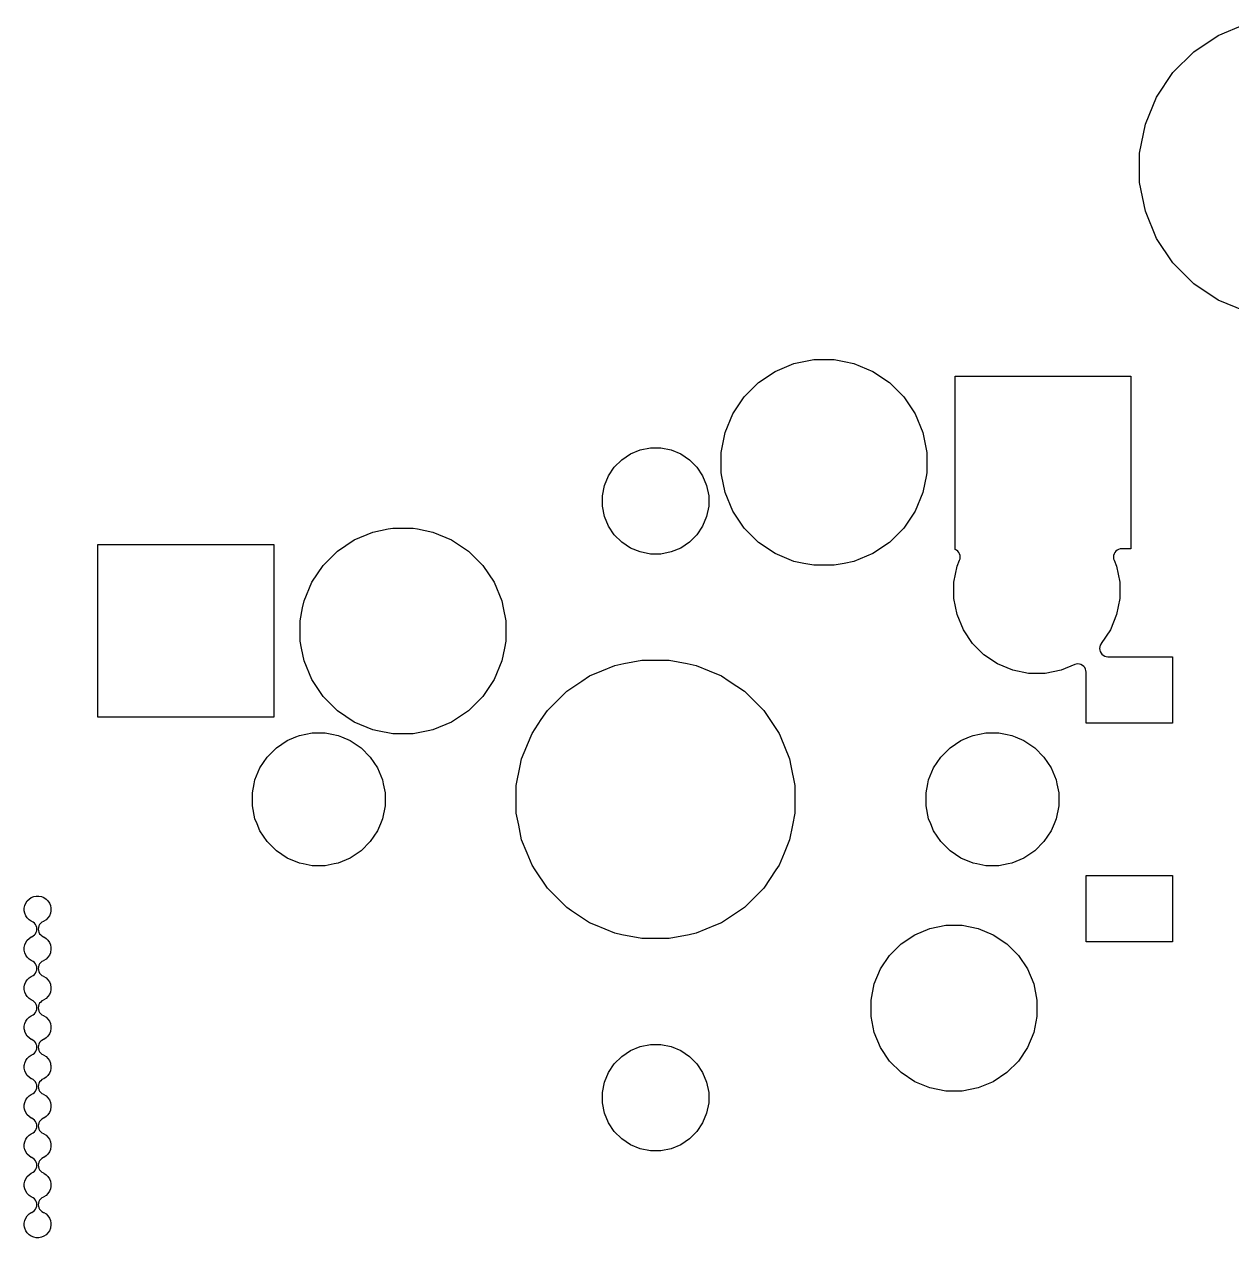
# Model space of a CAD drawing. Extents: x 70 to 347, y -163 to -55.
# Drawn here: x 208.73 to 226.94, y -154.01 to -135.71 of the extents above; entities that cross this region are included whole.
import ezdxf

# ---------------------------------------------------------------- set-up
doc = ezdxf.new("R2010")
doc.units = 0
doc.layers.add('BLACK', color=7, linetype='CONTINUOUS')

msp = doc.modelspace()

# ---------------------------------------------------------------- linework, layer by layer
at = {"layer": 'BLACK', "linetype": 'CONTINUOUS'}
for p, q in [((226.731, -135.876), (227.14, -135.707)), ((226.362, -136.123), (226.731, -135.876)), ((226.049, -136.436), (226.362, -136.123)), ((225.802, -136.805), (226.049, -136.436)), ((225.633, -137.215), (225.802, -136.805)), ((225.546, -137.649), (225.633, -137.215)), ((225.546, -138.093), (225.546, -137.649)), ((225.633, -138.528), (225.546, -138.093)), ((225.802, -138.937), (225.633, -138.528)), ((226.049, -139.306), (225.802, -138.937)), ((226.362, -139.62), (226.049, -139.306)), ((226.731, -139.866), (226.362, -139.62)), ((227.14, -140.036), (226.731, -139.866)), ((220.052, -140.942), (220.334, -140.825)), ((220.334, -140.825), (220.484, -140.795)), ((220.484, -140.795), (220.634, -140.765)), ((220.634, -140.765), (220.939, -140.765)), ((220.939, -140.765), (221.089, -140.795)), ((221.089, -140.795), (221.239, -140.825)), ((221.239, -140.825), (221.521, -140.942)), ((219.798, -141.111), (220.052, -140.942)), ((221.521, -140.942), (221.775, -141.111)), ((222.763, -143.626), (222.763, -141.015)), ((222.763, -141.015), (225.415, -141.015)), ((225.415, -141.015), (225.415, -143.617)), ((219.582, -141.327), (219.798, -141.111)), ((221.775, -141.111), (221.991, -141.327)), ((219.412, -141.582), (219.582, -141.327)), ((221.991, -141.327), (222.161, -141.582)), ((219.295, -141.864), (219.412, -141.582)), ((222.161, -141.582), (222.278, -141.864)), ((219.236, -142.163), (219.295, -141.864)), ((219.295, -141.864), (219.295, -141.864)), ((222.278, -141.864), (222.278, -141.864)), ((222.278, -141.864), (222.338, -142.163)), ((217.736, -142.274), (217.867, -142.186)), ((217.867, -142.186), (218.013, -142.126)), ((217.867, -142.186), (217.867, -142.186)), ((218.013, -142.126), (218.168, -142.095)), ((218.168, -142.095), (218.325, -142.095)), ((218.325, -142.095), (218.48, -142.126)), ((218.48, -142.126), (218.626, -142.186)), ((218.626, -142.186), (218.626, -142.186)), ((218.626, -142.186), (218.757, -142.274)), ((219.236, -142.469), (219.236, -142.163)), ((222.338, -142.163), (222.338, -142.469)), ((217.624, -142.386), (217.736, -142.274)), ((218.757, -142.274), (218.869, -142.386)), ((217.476, -142.663), (217.537, -142.517)), ((217.537, -142.517), (217.624, -142.386)), ((217.537, -142.517), (217.537, -142.517)), ((218.869, -142.386), (218.956, -142.517)), ((218.956, -142.517), (218.956, -142.517)), ((218.956, -142.517), (219.017, -142.663)), ((219.242, -142.503), (219.236, -142.469)), ((219.295, -142.769), (219.242, -142.503)), ((222.331, -142.503), (222.278, -142.769)), ((222.338, -142.469), (222.331, -142.503)), ((217.446, -142.817), (217.476, -142.663)), ((219.017, -142.663), (219.048, -142.817)), ((217.446, -142.975), (217.446, -142.817)), ((219.048, -142.817), (219.048, -142.975)), ((219.412, -143.051), (219.295, -142.769)), ((222.278, -142.769), (222.161, -143.051)), ((217.476, -143.13), (217.446, -142.975)), ((219.048, -142.975), (219.017, -143.13)), ((219.582, -143.305), (219.412, -143.051)), ((222.161, -143.051), (221.991, -143.305)), ((217.537, -143.276), (217.476, -143.13)), ((217.624, -143.407), (217.537, -143.276)), ((217.537, -143.276), (217.537, -143.276)), ((218.956, -143.276), (218.869, -143.407)), ((219.017, -143.13), (218.956, -143.276)), ((218.956, -143.276), (218.956, -143.276)), ((213.702, -143.482), (213.984, -143.365)), ((213.984, -143.365), (214.215, -143.319)), ((214.215, -143.319), (214.284, -143.305)), ((214.284, -143.305), (214.589, -143.305)), ((214.589, -143.305), (214.658, -143.319)), ((214.658, -143.319), (214.889, -143.365)), ((214.889, -143.365), (215.171, -143.482)), ((217.736, -143.518), (217.624, -143.407)), ((218.869, -143.407), (218.757, -143.518)), ((219.798, -143.521), (219.582, -143.305)), ((221.991, -143.305), (221.775, -143.521)), ((209.836, -146.157), (209.836, -143.555)), ((209.836, -143.555), (212.488, -143.555)), ((212.488, -143.555), (212.488, -146.157)), ((213.232, -143.868), (213.448, -143.651)), ((213.448, -143.651), (213.702, -143.482)), ((215.171, -143.482), (215.425, -143.651)), ((215.425, -143.651), (215.641, -143.868)), ((217.867, -143.606), (217.736, -143.518)), ((218.013, -143.666), (217.867, -143.606)), ((217.867, -143.606), (217.867, -143.606)), ((217.867, -143.606), (217.867, -143.606)), ((218.626, -143.606), (218.48, -143.666)), ((218.757, -143.518), (218.626, -143.606)), ((218.626, -143.606), (218.626, -143.606)), ((218.626, -143.606), (218.626, -143.606)), ((220.052, -143.691), (219.798, -143.521)), ((221.775, -143.521), (221.521, -143.691)), ((222.764, -143.627), (222.763, -143.626)), ((222.785, -143.638), (222.764, -143.627)), ((222.804, -143.654), (222.785, -143.638)), ((222.82, -143.673), (222.804, -143.654)), ((225.189, -143.654), (225.173, -143.673)), ((225.208, -143.638), (225.189, -143.654)), ((225.229, -143.627), (225.208, -143.638)), ((225.253, -143.62), (225.229, -143.627)), ((225.277, -143.617), (225.253, -143.62)), ((225.415, -143.617), (225.277, -143.617)), ((218.168, -143.697), (218.013, -143.666)), ((218.325, -143.697), (218.168, -143.697)), ((218.48, -143.666), (218.325, -143.697)), ((220.334, -143.808), (220.052, -143.691)), ((220.484, -143.837), (220.334, -143.808)), ((220.634, -143.867), (220.484, -143.837)), ((221.089, -143.837), (220.939, -143.867)), ((221.239, -143.808), (221.089, -143.837)), ((221.521, -143.691), (221.239, -143.808)), ((222.794, -143.881), (222.831, -143.79)), ((222.831, -143.694), (222.82, -143.673)), ((222.839, -143.718), (222.831, -143.694)), ((222.831, -143.79), (222.839, -143.767)), ((222.841, -143.742), (222.839, -143.718)), ((222.839, -143.767), (222.841, -143.742)), ((225.155, -143.718), (225.152, -143.742)), ((225.152, -143.742), (225.155, -143.767)), ((225.162, -143.694), (225.155, -143.718)), ((225.155, -143.767), (225.162, -143.79)), ((225.173, -143.673), (225.162, -143.694)), ((225.162, -143.79), (225.2, -143.881)), ((213.062, -144.122), (213.232, -143.868)), ((215.641, -143.868), (215.811, -144.122)), ((220.939, -143.867), (220.634, -143.867)), ((222.746, -144.123), (222.794, -143.881)), ((225.2, -143.881), (225.248, -144.123)), ((212.945, -144.404), (213.062, -144.122)), ((215.811, -144.122), (215.928, -144.404)), ((222.746, -144.369), (222.746, -144.123)), ((225.248, -144.123), (225.248, -144.369)), ((222.794, -144.611), (222.746, -144.369)), ((225.248, -144.369), (225.2, -144.611)), ((212.886, -144.703), (212.924, -144.51)), ((212.924, -144.51), (212.945, -144.404)), ((215.928, -144.404), (215.949, -144.51)), ((215.949, -144.51), (215.988, -144.703)), ((212.886, -145.009), (212.886, -144.703)), ((215.988, -144.703), (215.988, -145.009)), ((222.888, -144.839), (222.794, -144.611)), ((225.2, -144.611), (225.105, -144.839)), ((223.025, -145.044), (222.888, -144.839)), ((222.888, -144.839), (222.888, -144.839)), ((225.105, -144.839), (224.968, -145.044)), ((225.105, -144.839), (225.105, -144.839)), ((212.907, -145.117), (212.886, -145.009)), ((212.945, -145.309), (212.907, -145.117)), ((215.966, -145.117), (215.928, -145.309)), ((215.988, -145.009), (215.966, -145.117)), ((223.199, -145.218), (223.025, -145.044)), ((224.945, -145.096), (224.943, -145.12)), ((224.943, -145.12), (224.945, -145.145)), ((224.952, -145.072), (224.945, -145.096)), ((224.964, -145.051), (224.952, -145.072)), ((224.968, -145.044), (224.964, -145.051)), ((224.968, -145.044), (224.968, -145.044)), ((213.062, -145.591), (212.945, -145.309)), ((215.928, -145.309), (215.811, -145.591)), ((217.769, -145.349), (218.04, -145.295)), ((218.04, -145.295), (218.454, -145.295)), ((218.454, -145.295), (218.724, -145.349)), ((223.404, -145.355), (223.199, -145.218)), ((224.945, -145.145), (224.952, -145.168)), ((224.952, -145.168), (224.964, -145.19)), ((224.964, -145.19), (224.979, -145.209)), ((224.979, -145.209), (224.998, -145.224)), ((224.998, -145.224), (225.02, -145.236)), ((225.02, -145.236), (225.043, -145.243)), ((225.043, -145.243), (225.068, -145.245)), ((225.068, -145.245), (226.041, -145.245)), ((226.041, -145.245), (226.041, -146.247)), ((217.251, -145.534), (217.438, -145.457)), ((217.438, -145.457), (217.634, -145.376)), ((217.634, -145.376), (217.769, -145.349)), ((218.724, -145.349), (218.859, -145.376)), ((218.859, -145.376), (219.055, -145.457)), ((219.055, -145.457), (219.242, -145.534)), ((223.632, -145.449), (223.404, -145.355)), ((223.404, -145.355), (223.404, -145.355)), ((223.404, -145.355), (223.404, -145.355)), ((223.873, -145.497), (223.632, -145.449)), ((224.241, -145.473), (224.12, -145.497)), ((224.361, -145.449), (224.241, -145.473)), ((224.567, -145.364), (224.361, -145.449)), ((224.59, -145.357), (224.567, -145.364)), ((224.614, -145.355), (224.59, -145.357)), ((224.639, -145.357), (224.614, -145.355)), ((224.662, -145.364), (224.639, -145.357)), ((224.684, -145.376), (224.662, -145.364)), ((224.703, -145.391), (224.684, -145.376)), ((224.718, -145.41), (224.703, -145.391)), ((224.73, -145.432), (224.718, -145.41)), ((224.737, -145.455), (224.73, -145.432)), ((224.739, -145.48), (224.737, -145.455)), ((224.739, -146.247), (224.739, -145.48)), ((213.232, -145.845), (213.062, -145.591)), ((215.811, -145.591), (215.641, -145.845)), ((216.907, -145.764), (217.135, -145.612)), ((217.135, -145.612), (217.251, -145.534)), ((217.251, -145.534), (217.251, -145.534)), ((219.242, -145.534), (219.242, -145.534)), ((219.242, -145.534), (219.358, -145.612)), ((219.358, -145.612), (219.586, -145.764)), ((224.12, -145.497), (223.873, -145.497)), ((213.448, -146.061), (213.232, -145.845)), ((215.641, -145.845), (215.425, -146.061)), ((216.615, -146.057), (216.907, -145.764)), ((219.586, -145.764), (219.879, -146.057)), ((212.488, -146.157), (209.836, -146.157)), ((213.702, -146.231), (213.448, -146.061)), ((215.425, -146.061), (215.171, -146.231)), ((216.385, -146.401), (216.523, -146.194)), ((216.523, -146.194), (216.615, -146.057)), ((219.879, -146.057), (219.97, -146.194)), ((219.97, -146.194), (220.108, -146.401)), ((212.971, -146.414), (213.068, -146.395)), ((213.068, -146.395), (213.265, -146.395)), ((213.265, -146.395), (213.362, -146.414)), ((213.984, -146.348), (213.702, -146.231)), ((214.055, -146.362), (213.984, -146.348)), ((214.284, -146.407), (214.055, -146.362)), ((214.589, -146.407), (214.284, -146.407)), ((214.818, -146.362), (214.589, -146.407)), ((214.889, -146.348), (214.818, -146.362)), ((215.171, -146.231), (214.889, -146.348)), ((216.369, -146.438), (216.385, -146.401)), ((216.385, -146.401), (216.385, -146.401)), ((220.108, -146.401), (220.108, -146.401)), ((220.108, -146.401), (220.124, -146.438)), ((223.131, -146.414), (223.228, -146.395)), ((223.228, -146.395), (223.425, -146.395)), ((223.425, -146.395), (223.522, -146.414)), ((226.041, -146.247), (224.739, -146.247)), ((212.528, -146.619), (212.692, -146.509)), ((212.692, -146.509), (212.823, -146.455)), ((212.692, -146.509), (212.692, -146.509)), ((212.823, -146.455), (212.875, -146.434)), ((212.875, -146.434), (212.971, -146.414)), ((213.362, -146.414), (213.459, -146.434)), ((213.459, -146.434), (213.511, -146.455)), ((213.511, -146.455), (213.641, -146.509)), ((213.641, -146.509), (213.641, -146.509)), ((213.641, -146.509), (213.805, -146.619)), ((216.226, -146.783), (216.369, -146.438)), ((220.124, -146.438), (220.267, -146.783)), ((222.688, -146.619), (222.852, -146.509)), ((222.852, -146.509), (222.983, -146.455)), ((222.852, -146.509), (222.852, -146.509)), ((222.983, -146.455), (223.035, -146.434)), ((223.035, -146.434), (223.131, -146.414)), ((223.522, -146.414), (223.619, -146.434)), ((223.619, -146.434), (223.671, -146.455)), ((223.671, -146.455), (223.801, -146.509)), ((223.801, -146.509), (223.801, -146.509)), ((223.801, -146.509), (223.965, -146.619)), ((212.28, -146.922), (212.389, -146.758)), ((212.389, -146.758), (212.528, -146.619)), ((213.805, -146.619), (213.944, -146.758)), ((213.944, -146.758), (214.054, -146.922)), ((222.44, -146.922), (222.549, -146.758)), ((222.549, -146.758), (222.688, -146.619)), ((223.965, -146.619), (224.104, -146.758)), ((224.104, -146.758), (224.214, -146.922)), ((212.204, -147.104), (212.28, -146.922)), ((214.054, -146.922), (214.129, -147.104)), ((216.146, -147.189), (216.205, -146.892)), ((216.205, -146.892), (216.226, -146.783)), ((220.267, -146.783), (220.288, -146.892)), ((220.288, -146.892), (220.348, -147.189)), ((222.364, -147.104), (222.44, -146.922)), ((224.214, -146.922), (224.289, -147.104)), ((212.193, -147.16), (212.204, -147.104)), ((214.129, -147.104), (214.14, -147.16)), ((222.353, -147.16), (222.364, -147.104)), ((224.289, -147.104), (224.3, -147.16)), ((212.166, -147.298), (212.193, -147.16)), ((212.166, -147.495), (212.166, -147.298)), ((212.166, -147.298), (212.166, -147.298)), ((214.14, -147.16), (214.168, -147.298)), ((214.168, -147.298), (214.168, -147.495)), ((216.146, -147.603), (216.146, -147.189)), ((220.348, -147.189), (220.348, -147.603)), ((222.326, -147.298), (222.353, -147.16)), ((222.326, -147.495), (222.326, -147.298)), ((222.326, -147.298), (222.326, -147.298)), ((224.3, -147.16), (224.328, -147.298)), ((224.328, -147.298), (224.328, -147.495)), ((212.204, -147.688), (212.166, -147.495)), ((214.168, -147.495), (214.129, -147.688)), ((222.364, -147.688), (222.326, -147.495)), ((224.328, -147.495), (224.289, -147.688)), ((212.236, -147.766), (212.204, -147.688)), ((214.129, -147.688), (214.097, -147.766)), ((216.182, -147.785), (216.146, -147.603)), ((220.348, -147.603), (220.311, -147.785)), ((222.396, -147.766), (222.364, -147.688)), ((224.289, -147.688), (224.257, -147.766)), ((212.28, -147.87), (212.236, -147.766)), ((212.389, -148.034), (212.28, -147.87)), ((212.28, -147.87), (212.28, -147.87)), ((214.054, -147.87), (213.944, -148.034)), ((214.097, -147.766), (214.054, -147.87)), ((214.054, -147.87), (214.054, -147.87)), ((216.226, -148.009), (216.182, -147.785)), ((220.311, -147.785), (220.267, -148.009)), ((222.44, -147.87), (222.396, -147.766)), ((222.549, -148.034), (222.44, -147.87)), ((222.44, -147.87), (222.44, -147.87)), ((224.214, -147.87), (224.104, -148.034)), ((224.257, -147.766), (224.214, -147.87)), ((224.214, -147.87), (224.214, -147.87)), ((212.528, -148.174), (212.389, -148.034)), ((213.944, -148.034), (213.805, -148.174)), ((216.31, -148.21), (216.226, -148.009)), ((220.267, -148.009), (220.184, -148.21)), ((222.688, -148.174), (222.549, -148.034)), ((224.104, -148.034), (223.965, -148.174)), ((212.692, -148.283), (212.528, -148.174)), ((213.805, -148.174), (213.641, -148.283)), ((216.385, -148.391), (216.31, -148.21)), ((220.184, -148.21), (220.108, -148.391)), ((222.852, -148.283), (222.688, -148.174)), ((223.965, -148.174), (223.801, -148.283)), ((212.875, -148.359), (212.692, -148.283)), ((212.931, -148.37), (212.875, -148.359)), ((213.068, -148.397), (212.931, -148.37)), ((213.265, -148.397), (213.068, -148.397)), ((213.402, -148.37), (213.265, -148.397)), ((213.459, -148.359), (213.402, -148.37)), ((213.641, -148.283), (213.459, -148.359)), ((216.431, -148.461), (216.385, -148.391)), ((216.385, -148.391), (216.385, -148.391)), ((220.108, -148.391), (220.062, -148.461)), ((220.108, -148.391), (220.108, -148.391)), ((223.035, -148.359), (222.852, -148.283)), ((223.091, -148.37), (223.035, -148.359)), ((223.228, -148.397), (223.091, -148.37)), ((223.425, -148.397), (223.228, -148.397)), ((223.562, -148.37), (223.425, -148.397)), ((223.619, -148.359), (223.562, -148.37)), ((223.801, -148.283), (223.619, -148.359)), ((216.615, -148.736), (216.431, -148.461)), ((220.062, -148.461), (219.879, -148.736)), ((224.739, -149.547), (224.739, -148.545)), ((224.739, -148.545), (226.041, -148.545)), ((226.041, -148.545), (226.041, -149.547)), ((216.907, -149.028), (216.615, -148.736)), ((219.879, -148.736), (219.586, -149.028)), ((208.734, -148.998), (208.749, -148.961)), ((208.749, -148.961), (208.771, -148.928)), ((208.771, -148.928), (208.799, -148.9)), ((208.799, -148.9), (208.832, -148.878)), ((208.832, -148.878), (208.868, -148.863)), ((208.868, -148.863), (208.907, -148.856)), ((208.868, -148.863), (208.868, -148.863)), ((208.868, -148.863), (208.868, -148.863)), ((208.907, -148.856), (208.947, -148.856)), ((208.947, -148.856), (208.986, -148.863)), ((208.986, -148.863), (208.986, -148.863)), ((208.986, -148.863), (208.986, -148.863)), ((208.986, -148.863), (209.022, -148.878)), ((209.022, -148.878), (209.055, -148.9)), ((209.055, -148.9), (209.083, -148.928)), ((209.083, -148.928), (209.105, -148.961)), ((209.105, -148.961), (209.12, -148.998)), ((208.726, -149.037), (208.734, -148.998)), ((208.726, -149.076), (208.726, -149.037)), ((208.733, -149.114), (208.726, -149.076)), ((208.734, -149.115), (208.733, -149.114)), ((208.734, -148.998), (208.734, -148.998)), ((208.734, -148.998), (208.734, -148.998)), ((208.749, -149.152), (208.734, -149.115)), ((208.771, -149.185), (208.749, -149.152)), ((209.105, -149.152), (209.083, -149.185)), ((209.12, -149.115), (209.105, -149.152)), ((209.12, -148.998), (209.12, -148.998)), ((209.12, -148.998), (209.12, -148.998)), ((209.12, -148.998), (209.128, -149.037)), ((209.121, -149.114), (209.12, -149.115)), ((209.128, -149.076), (209.121, -149.114)), ((209.128, -149.037), (209.128, -149.076)), ((216.979, -149.076), (216.907, -149.028)), ((217.251, -149.258), (216.979, -149.076)), ((219.514, -149.076), (219.242, -149.258)), ((219.586, -149.028), (219.514, -149.076)), ((208.799, -149.213), (208.771, -149.185)), ((208.832, -149.235), (208.799, -149.213)), ((208.84, -149.238), (208.832, -149.235)), ((208.861, -149.249), (208.84, -149.238)), ((208.88, -149.265), (208.861, -149.249)), ((208.896, -149.284), (208.88, -149.265)), ((208.907, -149.306), (208.896, -149.284)), ((208.914, -149.329), (208.907, -149.306)), ((208.917, -149.353), (208.914, -149.329)), ((208.94, -149.329), (208.937, -149.353)), ((208.947, -149.306), (208.94, -149.329)), ((208.958, -149.284), (208.947, -149.306)), ((208.974, -149.265), (208.958, -149.284)), ((208.993, -149.249), (208.974, -149.265)), ((209.014, -149.238), (208.993, -149.249)), ((209.022, -149.235), (209.014, -149.238)), ((209.055, -149.213), (209.022, -149.235)), ((209.083, -149.185), (209.055, -149.213)), ((217.341, -149.295), (217.251, -149.258)), ((217.251, -149.258), (217.251, -149.258)), ((217.251, -149.258), (217.251, -149.258)), ((217.634, -149.416), (217.341, -149.295)), ((219.152, -149.295), (218.859, -149.416)), ((219.242, -149.258), (219.152, -149.295)), ((219.242, -149.258), (219.242, -149.258)), ((219.242, -149.258), (219.242, -149.258)), ((222.382, -149.343), (222.623, -149.295)), ((222.623, -149.295), (222.87, -149.295)), ((222.87, -149.295), (223.111, -149.343)), ((208.771, -149.522), (208.799, -149.494)), ((208.799, -149.494), (208.832, -149.472)), ((208.832, -149.472), (208.84, -149.469)), ((208.84, -149.469), (208.861, -149.457)), ((208.861, -149.457), (208.88, -149.442)), ((208.88, -149.442), (208.896, -149.423)), ((208.896, -149.423), (208.907, -149.401)), ((208.907, -149.401), (208.914, -149.378)), ((208.914, -149.378), (208.917, -149.353)), ((208.937, -149.353), (208.94, -149.378)), ((208.94, -149.378), (208.947, -149.401)), ((208.947, -149.401), (208.958, -149.423)), ((208.958, -149.423), (208.974, -149.442)), ((208.974, -149.442), (208.993, -149.457)), ((208.993, -149.457), (209.014, -149.469)), ((209.014, -149.469), (209.022, -149.472)), ((209.022, -149.472), (209.055, -149.494)), ((209.055, -149.494), (209.083, -149.522)), ((217.74, -149.438), (217.634, -149.416)), ((218.04, -149.497), (217.74, -149.438)), ((218.454, -149.497), (218.04, -149.497)), ((218.753, -149.438), (218.454, -149.497)), ((218.859, -149.416), (218.753, -149.438)), ((221.949, -149.574), (222.154, -149.438)), ((222.154, -149.438), (222.382, -149.343)), ((222.154, -149.438), (222.154, -149.438)), ((223.111, -149.343), (223.339, -149.438)), ((223.339, -149.438), (223.339, -149.438)), ((223.339, -149.438), (223.544, -149.574)), ((208.726, -149.631), (208.734, -149.592)), ((208.726, -149.67), (208.726, -149.631)), ((208.73, -149.689), (208.726, -149.67)), ((208.734, -149.709), (208.73, -149.689)), ((208.734, -149.592), (208.749, -149.555)), ((208.734, -149.592), (208.734, -149.592)), ((208.734, -149.592), (208.734, -149.592)), ((208.749, -149.555), (208.771, -149.522)), ((209.083, -149.522), (209.105, -149.555)), ((209.105, -149.555), (209.12, -149.592)), ((209.12, -149.592), (209.12, -149.592)), ((209.12, -149.592), (209.12, -149.592)), ((209.12, -149.592), (209.128, -149.631)), ((209.124, -149.689), (209.12, -149.709)), ((209.128, -149.67), (209.124, -149.689)), ((209.128, -149.631), (209.128, -149.67)), ((221.775, -149.749), (221.949, -149.574)), ((223.544, -149.574), (223.718, -149.749)), ((226.041, -149.547), (224.739, -149.547)), ((208.749, -149.746), (208.734, -149.709)), ((208.771, -149.778), (208.749, -149.746)), ((208.799, -149.806), (208.771, -149.778)), ((208.832, -149.828), (208.799, -149.806)), ((208.84, -149.832), (208.832, -149.828)), ((208.861, -149.843), (208.84, -149.832)), ((208.88, -149.859), (208.861, -149.843)), ((208.896, -149.878), (208.88, -149.859)), ((208.907, -149.899), (208.896, -149.878)), ((208.958, -149.878), (208.947, -149.899)), ((208.974, -149.859), (208.958, -149.878)), ((208.993, -149.843), (208.974, -149.859)), ((209.014, -149.832), (208.993, -149.843)), ((209.022, -149.828), (209.014, -149.832)), ((209.055, -149.806), (209.022, -149.828)), ((209.083, -149.778), (209.055, -149.806)), ((209.105, -149.746), (209.083, -149.778)), ((209.12, -149.709), (209.105, -149.746)), ((221.638, -149.954), (221.775, -149.749)), ((223.718, -149.749), (223.855, -149.954)), ((208.799, -150.088), (208.832, -150.066)), ((208.832, -150.066), (208.84, -150.063)), ((208.84, -150.063), (208.861, -150.051)), ((208.861, -150.051), (208.88, -150.036)), ((208.88, -150.036), (208.896, -150.017)), ((208.896, -150.017), (208.907, -149.995)), ((208.914, -149.923), (208.907, -149.899)), ((208.907, -149.995), (208.914, -149.972)), ((208.917, -149.947), (208.914, -149.923)), ((208.914, -149.972), (208.917, -149.947)), ((208.94, -149.923), (208.937, -149.947)), ((208.937, -149.947), (208.94, -149.972)), ((208.947, -149.899), (208.94, -149.923)), ((208.94, -149.972), (208.947, -149.995)), ((208.947, -149.995), (208.958, -150.017)), ((208.958, -150.017), (208.974, -150.036)), ((208.974, -150.036), (208.993, -150.051)), ((208.993, -150.051), (209.014, -150.063)), ((209.014, -150.063), (209.022, -150.066)), ((209.022, -150.066), (209.055, -150.088)), ((221.544, -150.181), (221.638, -149.954)), ((221.638, -149.954), (221.638, -149.954)), ((223.855, -149.954), (223.855, -149.954)), ((223.855, -149.954), (223.95, -150.181)), ((208.726, -150.224), (208.731, -150.198)), ((208.726, -150.264), (208.726, -150.224)), ((208.731, -150.198), (208.734, -150.185)), ((208.734, -150.185), (208.749, -150.149)), ((208.734, -150.185), (208.734, -150.185)), ((208.734, -150.185), (208.734, -150.185)), ((208.749, -150.149), (208.771, -150.116)), ((208.771, -150.116), (208.799, -150.088)), ((209.055, -150.088), (209.083, -150.116)), ((209.083, -150.116), (209.105, -150.149)), ((209.105, -150.149), (209.12, -150.185)), ((209.12, -150.185), (209.12, -150.185)), ((209.12, -150.185), (209.12, -150.185)), ((209.12, -150.185), (209.123, -150.198)), ((209.123, -150.198), (209.128, -150.224)), ((209.128, -150.224), (209.128, -150.264)), ((221.496, -150.423), (221.544, -150.181)), ((223.95, -150.181), (223.998, -150.423)), ((208.734, -150.303), (208.726, -150.264)), ((208.749, -150.339), (208.734, -150.303)), ((208.771, -150.372), (208.749, -150.339)), ((208.799, -150.4), (208.771, -150.372)), ((208.832, -150.422), (208.799, -150.4)), ((208.84, -150.425), (208.832, -150.422)), ((208.861, -150.437), (208.84, -150.425)), ((209.014, -150.425), (208.993, -150.437)), ((209.022, -150.422), (209.014, -150.425)), ((209.055, -150.4), (209.022, -150.422)), ((209.083, -150.372), (209.055, -150.4)), ((209.105, -150.339), (209.083, -150.372)), ((209.12, -150.303), (209.105, -150.339)), ((209.128, -150.264), (209.12, -150.303)), ((221.496, -150.669), (221.496, -150.423)), ((223.998, -150.423), (223.998, -150.669)), ((208.88, -150.453), (208.861, -150.437)), ((208.896, -150.471), (208.88, -150.453)), ((208.88, -150.629), (208.896, -150.61)), ((208.907, -150.493), (208.896, -150.471)), ((208.896, -150.61), (208.907, -150.589)), ((208.914, -150.517), (208.907, -150.493)), ((208.907, -150.589), (208.914, -150.565)), ((208.917, -150.541), (208.914, -150.517)), ((208.914, -150.565), (208.917, -150.541)), ((208.94, -150.517), (208.937, -150.541)), ((208.937, -150.541), (208.94, -150.565)), ((208.947, -150.493), (208.94, -150.517)), ((208.94, -150.565), (208.947, -150.589)), ((208.958, -150.471), (208.947, -150.493)), ((208.947, -150.589), (208.958, -150.61)), ((208.974, -150.453), (208.958, -150.471)), ((208.958, -150.61), (208.974, -150.629)), ((208.993, -150.437), (208.974, -150.453)), ((208.726, -150.818), (208.734, -150.779)), ((208.734, -150.779), (208.749, -150.743)), ((208.734, -150.779), (208.734, -150.779)), ((208.734, -150.779), (208.734, -150.779)), ((208.749, -150.743), (208.771, -150.71)), ((208.771, -150.71), (208.799, -150.682)), ((208.799, -150.682), (208.832, -150.66)), ((208.832, -150.66), (208.84, -150.656)), ((208.84, -150.656), (208.861, -150.645)), ((208.861, -150.645), (208.88, -150.629)), ((208.974, -150.629), (208.993, -150.645)), ((208.993, -150.645), (209.014, -150.656)), ((209.014, -150.656), (209.022, -150.66)), ((209.022, -150.66), (209.055, -150.682)), ((209.055, -150.682), (209.083, -150.71)), ((209.083, -150.71), (209.105, -150.743)), ((209.105, -150.743), (209.12, -150.779)), ((209.12, -150.779), (209.12, -150.779)), ((209.12, -150.779), (209.12, -150.779)), ((209.12, -150.779), (209.128, -150.818)), ((221.544, -150.911), (221.496, -150.669)), ((223.998, -150.669), (223.95, -150.911)), ((208.726, -150.858), (208.726, -150.818)), ((208.732, -150.887), (208.726, -150.858)), ((208.734, -150.896), (208.732, -150.887)), ((208.749, -150.933), (208.734, -150.896)), ((208.771, -150.966), (208.749, -150.933)), ((208.799, -150.994), (208.771, -150.966)), ((209.083, -150.966), (209.055, -150.994)), ((209.105, -150.933), (209.083, -150.966)), ((209.12, -150.896), (209.105, -150.933)), ((209.122, -150.887), (209.12, -150.896)), ((209.128, -150.858), (209.122, -150.887)), ((209.128, -150.818), (209.128, -150.858)), ((221.638, -151.139), (221.544, -150.911)), ((223.95, -150.911), (223.855, -151.139)), ((208.832, -151.016), (208.799, -150.994)), ((208.84, -151.019), (208.832, -151.016)), ((208.861, -151.031), (208.84, -151.019)), ((208.88, -151.046), (208.861, -151.031)), ((208.896, -151.065), (208.88, -151.046)), ((208.907, -151.087), (208.896, -151.065)), ((208.914, -151.11), (208.907, -151.087)), ((208.907, -151.183), (208.914, -151.159)), ((208.917, -151.135), (208.914, -151.11)), ((208.914, -151.159), (208.917, -151.135)), ((208.94, -151.11), (208.937, -151.135)), ((208.937, -151.135), (208.94, -151.159)), ((208.947, -151.087), (208.94, -151.11)), ((208.94, -151.159), (208.947, -151.183)), ((208.958, -151.065), (208.947, -151.087)), ((208.974, -151.046), (208.958, -151.065)), ((208.993, -151.031), (208.974, -151.046)), ((209.014, -151.019), (208.993, -151.031)), ((209.022, -151.016), (209.014, -151.019)), ((209.055, -150.994), (209.022, -151.016)), ((217.867, -151.186), (218.013, -151.126)), ((218.013, -151.126), (218.168, -151.095)), ((218.168, -151.095), (218.325, -151.095)), ((218.325, -151.095), (218.48, -151.126)), ((218.48, -151.126), (218.626, -151.186)), ((221.775, -151.344), (221.638, -151.139)), ((221.638, -151.139), (221.638, -151.139)), ((223.855, -151.139), (223.718, -151.344)), ((223.855, -151.139), (223.855, -151.139)), ((208.734, -151.373), (208.749, -151.336)), ((208.749, -151.336), (208.771, -151.303)), ((208.771, -151.303), (208.799, -151.275)), ((208.799, -151.275), (208.832, -151.253)), ((208.832, -151.253), (208.84, -151.25)), ((208.84, -151.25), (208.861, -151.239)), ((208.861, -151.239), (208.88, -151.223)), ((208.88, -151.223), (208.896, -151.204)), ((208.896, -151.204), (208.907, -151.183)), ((208.947, -151.183), (208.958, -151.204)), ((208.958, -151.204), (208.974, -151.223)), ((208.974, -151.223), (208.993, -151.239)), ((208.993, -151.239), (209.014, -151.25)), ((209.014, -151.25), (209.022, -151.253)), ((209.022, -151.253), (209.055, -151.275)), ((209.055, -151.275), (209.083, -151.303)), ((209.083, -151.303), (209.105, -151.336)), ((209.105, -151.336), (209.12, -151.373)), ((217.624, -151.386), (217.736, -151.274)), ((217.736, -151.274), (217.867, -151.186)), ((217.867, -151.186), (217.867, -151.186)), ((218.626, -151.186), (218.626, -151.186)), ((218.626, -151.186), (218.757, -151.274)), ((218.757, -151.274), (218.869, -151.386)), ((221.949, -151.518), (221.775, -151.344)), ((223.718, -151.344), (223.544, -151.518)), ((208.726, -151.412), (208.73, -151.393)), ((208.726, -151.451), (208.726, -151.412)), ((208.734, -151.49), (208.726, -151.451)), ((208.73, -151.393), (208.734, -151.373)), ((208.734, -151.373), (208.734, -151.373)), ((208.734, -151.373), (208.734, -151.373)), ((208.749, -151.527), (208.734, -151.49)), ((208.771, -151.56), (208.749, -151.527)), ((209.105, -151.527), (209.083, -151.56)), ((209.12, -151.49), (209.105, -151.527)), ((209.12, -151.373), (209.12, -151.373)), ((209.12, -151.373), (209.12, -151.373)), ((209.12, -151.373), (209.124, -151.393)), ((209.128, -151.451), (209.12, -151.49)), ((209.124, -151.393), (209.128, -151.412)), ((209.128, -151.412), (209.128, -151.451)), ((217.476, -151.663), (217.537, -151.517)), ((217.537, -151.517), (217.624, -151.386)), ((217.537, -151.517), (217.537, -151.517)), ((218.869, -151.386), (218.956, -151.517)), ((218.956, -151.517), (218.956, -151.517)), ((218.956, -151.517), (219.017, -151.663)), ((222.154, -151.655), (221.949, -151.518)), ((223.544, -151.518), (223.339, -151.655)), ((208.799, -151.588), (208.771, -151.56)), ((208.832, -151.61), (208.799, -151.588)), ((208.84, -151.613), (208.832, -151.61)), ((208.861, -151.624), (208.84, -151.613)), ((208.88, -151.64), (208.861, -151.624)), ((208.896, -151.659), (208.88, -151.64)), ((208.907, -151.681), (208.896, -151.659)), ((208.914, -151.704), (208.907, -151.681)), ((208.917, -151.728), (208.914, -151.704)), ((208.94, -151.704), (208.937, -151.728)), ((208.947, -151.681), (208.94, -151.704)), ((208.958, -151.659), (208.947, -151.681)), ((208.974, -151.64), (208.958, -151.659)), ((208.993, -151.624), (208.974, -151.64)), ((209.014, -151.613), (208.993, -151.624)), ((209.022, -151.61), (209.014, -151.613)), ((209.055, -151.588), (209.022, -151.61)), ((209.083, -151.56), (209.055, -151.588)), ((217.446, -151.817), (217.476, -151.663)), ((219.017, -151.663), (219.048, -151.817)), ((222.382, -151.749), (222.154, -151.655)), ((222.154, -151.655), (222.154, -151.655)), ((222.154, -151.655), (222.154, -151.655)), ((223.339, -151.655), (223.111, -151.749)), ((223.339, -151.655), (223.339, -151.655)), ((223.339, -151.655), (223.339, -151.655)), ((208.749, -151.93), (208.771, -151.897)), ((208.771, -151.897), (208.799, -151.869)), ((208.799, -151.869), (208.832, -151.847)), ((208.832, -151.847), (208.84, -151.844)), ((208.84, -151.844), (208.861, -151.832)), ((208.861, -151.832), (208.88, -151.817)), ((208.88, -151.817), (208.896, -151.798)), ((208.896, -151.798), (208.907, -151.776)), ((208.907, -151.776), (208.914, -151.753)), ((208.914, -151.753), (208.917, -151.728)), ((208.937, -151.728), (208.94, -151.753)), ((208.94, -151.753), (208.947, -151.776)), ((208.947, -151.776), (208.958, -151.798)), ((208.958, -151.798), (208.974, -151.817)), ((208.974, -151.817), (208.993, -151.832)), ((208.993, -151.832), (209.014, -151.844)), ((209.014, -151.844), (209.022, -151.847)), ((209.022, -151.847), (209.055, -151.869)), ((209.055, -151.869), (209.083, -151.897)), ((209.083, -151.897), (209.105, -151.93)), ((217.446, -151.975), (217.446, -151.817)), ((219.048, -151.817), (219.048, -151.975)), ((222.623, -151.797), (222.382, -151.749)), ((222.87, -151.797), (222.623, -151.797)), ((223.111, -151.749), (222.87, -151.797)), ((208.726, -152.006), (208.734, -151.967)), ((208.726, -152.045), (208.726, -152.006)), ((208.731, -152.069), (208.726, -152.045)), ((208.734, -152.084), (208.731, -152.069)), ((208.734, -151.967), (208.749, -151.93)), ((208.734, -151.967), (208.734, -151.967)), ((208.734, -151.967), (208.734, -151.967)), ((209.105, -151.93), (209.12, -151.967)), ((209.12, -151.967), (209.12, -151.967)), ((209.12, -151.967), (209.12, -151.967)), ((209.12, -151.967), (209.128, -152.006)), ((209.123, -152.069), (209.12, -152.084)), ((209.128, -152.045), (209.123, -152.069)), ((209.128, -152.006), (209.128, -152.045)), ((217.476, -152.13), (217.446, -151.975)), ((219.048, -151.975), (219.017, -152.13)), ((208.749, -152.121), (208.734, -152.084)), ((208.771, -152.153), (208.749, -152.121)), ((208.799, -152.181), (208.771, -152.153)), ((208.832, -152.203), (208.799, -152.181)), ((208.84, -152.207), (208.832, -152.203)), ((208.861, -152.218), (208.84, -152.207)), ((208.88, -152.234), (208.861, -152.218)), ((208.896, -152.253), (208.88, -152.234)), ((208.907, -152.274), (208.896, -152.253)), ((208.958, -152.253), (208.947, -152.274)), ((208.974, -152.234), (208.958, -152.253)), ((208.993, -152.218), (208.974, -152.234)), ((209.014, -152.207), (208.993, -152.218)), ((209.022, -152.203), (209.014, -152.207)), ((209.055, -152.181), (209.022, -152.203)), ((209.083, -152.153), (209.055, -152.181)), ((209.105, -152.121), (209.083, -152.153)), ((209.12, -152.084), (209.105, -152.121)), ((217.537, -152.276), (217.476, -152.13)), ((219.017, -152.13), (218.956, -152.276)), ((208.799, -152.463), (208.832, -152.441)), ((208.832, -152.441), (208.84, -152.438)), ((208.84, -152.438), (208.861, -152.426)), ((208.861, -152.426), (208.88, -152.411)), ((208.88, -152.411), (208.896, -152.392)), ((208.896, -152.392), (208.907, -152.37)), ((208.914, -152.298), (208.907, -152.274)), ((208.907, -152.37), (208.914, -152.347)), ((208.917, -152.322), (208.914, -152.298)), ((208.914, -152.347), (208.917, -152.322)), ((208.94, -152.298), (208.937, -152.322)), ((208.937, -152.322), (208.94, -152.347)), ((208.947, -152.274), (208.94, -152.298)), ((208.94, -152.347), (208.947, -152.37)), ((208.947, -152.37), (208.958, -152.392)), ((208.958, -152.392), (208.974, -152.411)), ((208.974, -152.411), (208.993, -152.426)), ((208.993, -152.426), (209.014, -152.438)), ((209.014, -152.438), (209.022, -152.441)), ((209.022, -152.441), (209.055, -152.463)), ((217.624, -152.407), (217.537, -152.276)), ((217.537, -152.276), (217.537, -152.276)), ((217.736, -152.518), (217.624, -152.407)), ((218.869, -152.407), (218.757, -152.518)), ((218.956, -152.276), (218.869, -152.407)), ((218.956, -152.276), (218.956, -152.276)), ((208.726, -152.599), (208.734, -152.56)), ((208.726, -152.639), (208.726, -152.599)), ((208.734, -152.56), (208.749, -152.524)), ((208.734, -152.56), (208.734, -152.56)), ((208.734, -152.56), (208.734, -152.56)), ((208.749, -152.524), (208.771, -152.491)), ((208.771, -152.491), (208.799, -152.463)), ((209.055, -152.463), (209.083, -152.491)), ((209.083, -152.491), (209.105, -152.524)), ((209.105, -152.524), (209.12, -152.56)), ((209.12, -152.56), (209.12, -152.56)), ((209.12, -152.56), (209.12, -152.56)), ((209.12, -152.56), (209.128, -152.599)), ((209.128, -152.599), (209.128, -152.639)), ((217.867, -152.606), (217.736, -152.518)), ((218.013, -152.666), (217.867, -152.606)), ((217.867, -152.606), (217.867, -152.606)), ((217.867, -152.606), (217.867, -152.606)), ((218.626, -152.606), (218.48, -152.666)), ((218.757, -152.518), (218.626, -152.606)), ((218.626, -152.606), (218.626, -152.606)), ((218.626, -152.606), (218.626, -152.606)), ((208.731, -152.666), (208.726, -152.639)), ((208.734, -152.678), (208.731, -152.666)), ((208.749, -152.714), (208.734, -152.678)), ((208.771, -152.747), (208.749, -152.714)), ((208.799, -152.775), (208.771, -152.747)), ((208.832, -152.797), (208.799, -152.775)), ((208.84, -152.8), (208.832, -152.797)), ((208.861, -152.812), (208.84, -152.8)), ((208.88, -152.828), (208.861, -152.812)), ((208.993, -152.812), (208.974, -152.828)), ((209.014, -152.8), (208.993, -152.812)), ((209.022, -152.797), (209.014, -152.8)), ((209.055, -152.775), (209.022, -152.797)), ((209.083, -152.747), (209.055, -152.775)), ((209.105, -152.714), (209.083, -152.747)), ((209.12, -152.678), (209.105, -152.714)), ((209.123, -152.666), (209.12, -152.678)), ((209.128, -152.639), (209.123, -152.666)), ((218.168, -152.697), (218.013, -152.666)), ((218.325, -152.697), (218.168, -152.697)), ((218.48, -152.666), (218.325, -152.697)), ((208.896, -152.846), (208.88, -152.828)), ((208.88, -153.004), (208.896, -152.985)), ((208.907, -152.868), (208.896, -152.846)), ((208.896, -152.985), (208.907, -152.964)), ((208.914, -152.892), (208.907, -152.868)), ((208.907, -152.964), (208.914, -152.94)), ((208.917, -152.916), (208.914, -152.892)), ((208.914, -152.94), (208.917, -152.916)), ((208.94, -152.892), (208.937, -152.916)), ((208.937, -152.916), (208.94, -152.94)), ((208.947, -152.868), (208.94, -152.892)), ((208.94, -152.94), (208.947, -152.964)), ((208.958, -152.846), (208.947, -152.868)), ((208.947, -152.964), (208.958, -152.985)), ((208.974, -152.828), (208.958, -152.846)), ((208.958, -152.985), (208.974, -153.004)), ((208.726, -153.193), (208.734, -153.154)), ((208.734, -153.154), (208.749, -153.118)), ((208.749, -153.118), (208.771, -153.085)), ((208.771, -153.085), (208.799, -153.057)), ((208.799, -153.057), (208.832, -153.035)), ((208.832, -153.035), (208.84, -153.031)), ((208.84, -153.031), (208.861, -153.02)), ((208.861, -153.02), (208.88, -153.004)), ((208.974, -153.004), (208.993, -153.02)), ((208.993, -153.02), (209.014, -153.031)), ((209.014, -153.031), (209.022, -153.035)), ((209.022, -153.035), (209.055, -153.057)), ((209.055, -153.057), (209.083, -153.085)), ((209.083, -153.085), (209.105, -153.118)), ((209.105, -153.118), (209.12, -153.154)), ((209.12, -153.154), (209.128, -153.193)), ((208.726, -153.233), (208.726, -153.193)), ((208.734, -153.271), (208.726, -153.233)), ((208.749, -153.308), (208.734, -153.271)), ((208.771, -153.341), (208.749, -153.308)), ((208.799, -153.369), (208.771, -153.341)), ((209.083, -153.341), (209.055, -153.369)), ((209.105, -153.308), (209.083, -153.341)), ((209.12, -153.271), (209.105, -153.308)), ((209.128, -153.233), (209.12, -153.271)), ((209.128, -153.193), (209.128, -153.233)), ((208.832, -153.391), (208.799, -153.369)), ((208.84, -153.394), (208.832, -153.391)), ((208.861, -153.406), (208.84, -153.394)), ((208.88, -153.421), (208.861, -153.406)), ((208.896, -153.44), (208.88, -153.421)), ((208.907, -153.462), (208.896, -153.44)), ((208.914, -153.485), (208.907, -153.462)), ((208.907, -153.558), (208.914, -153.534)), ((208.917, -153.51), (208.914, -153.485)), ((208.914, -153.534), (208.917, -153.51)), ((208.94, -153.485), (208.937, -153.51)), ((208.937, -153.51), (208.94, -153.534)), ((208.947, -153.462), (208.94, -153.485)), ((208.94, -153.534), (208.947, -153.558)), ((208.958, -153.44), (208.947, -153.462)), ((208.974, -153.421), (208.958, -153.44)), ((208.993, -153.406), (208.974, -153.421)), ((209.014, -153.394), (208.993, -153.406)), ((209.022, -153.391), (209.014, -153.394)), ((209.055, -153.369), (209.022, -153.391)), ((208.734, -153.748), (208.749, -153.711)), ((208.749, -153.711), (208.771, -153.678)), ((208.771, -153.678), (208.799, -153.65)), ((208.799, -153.65), (208.832, -153.628)), ((208.832, -153.628), (208.84, -153.625)), ((208.84, -153.625), (208.861, -153.614)), ((208.861, -153.614), (208.88, -153.598)), ((208.88, -153.598), (208.896, -153.579)), ((208.896, -153.579), (208.907, -153.558)), ((208.947, -153.558), (208.958, -153.579)), ((208.958, -153.579), (208.974, -153.598)), ((208.974, -153.598), (208.993, -153.614)), ((208.993, -153.614), (209.014, -153.625)), ((209.014, -153.625), (209.022, -153.628)), ((209.022, -153.628), (209.055, -153.65)), ((209.055, -153.65), (209.083, -153.678)), ((209.083, -153.678), (209.105, -153.711)), ((209.105, -153.711), (209.12, -153.748)), ((208.726, -153.787), (208.734, -153.748)), ((208.726, -153.826), (208.726, -153.787)), ((208.731, -153.85), (208.726, -153.826)), ((208.734, -153.865), (208.731, -153.85)), ((208.734, -153.748), (208.734, -153.748)), ((208.734, -153.748), (208.734, -153.748)), ((208.749, -153.902), (208.734, -153.865)), ((208.771, -153.935), (208.749, -153.902)), ((209.105, -153.902), (209.083, -153.935)), ((209.12, -153.865), (209.105, -153.902)), ((209.12, -153.748), (209.12, -153.748)), ((209.12, -153.748), (209.12, -153.748)), ((209.12, -153.748), (209.128, -153.787)), ((209.123, -153.85), (209.12, -153.865)), ((209.128, -153.826), (209.123, -153.85)), ((209.128, -153.787), (209.128, -153.826)), ((208.799, -153.963), (208.771, -153.935)), ((208.832, -153.985), (208.799, -153.963)), ((208.868, -154), (208.832, -153.985)), ((208.907, -154.008), (208.868, -154)), ((208.868, -154), (208.868, -154)), ((208.868, -154), (208.868, -154)), ((208.947, -154.008), (208.907, -154.008)), ((208.986, -154), (208.947, -154.008)), ((209.022, -153.985), (208.986, -154)), ((208.986, -154), (208.986, -154)), ((208.986, -154), (208.986, -154)), ((209.055, -153.963), (209.022, -153.985)), ((209.083, -153.935), (209.055, -153.963))]:
    msp.add_line(p, q, dxfattribs=at)

doc.saveas('drawing.dxf')
